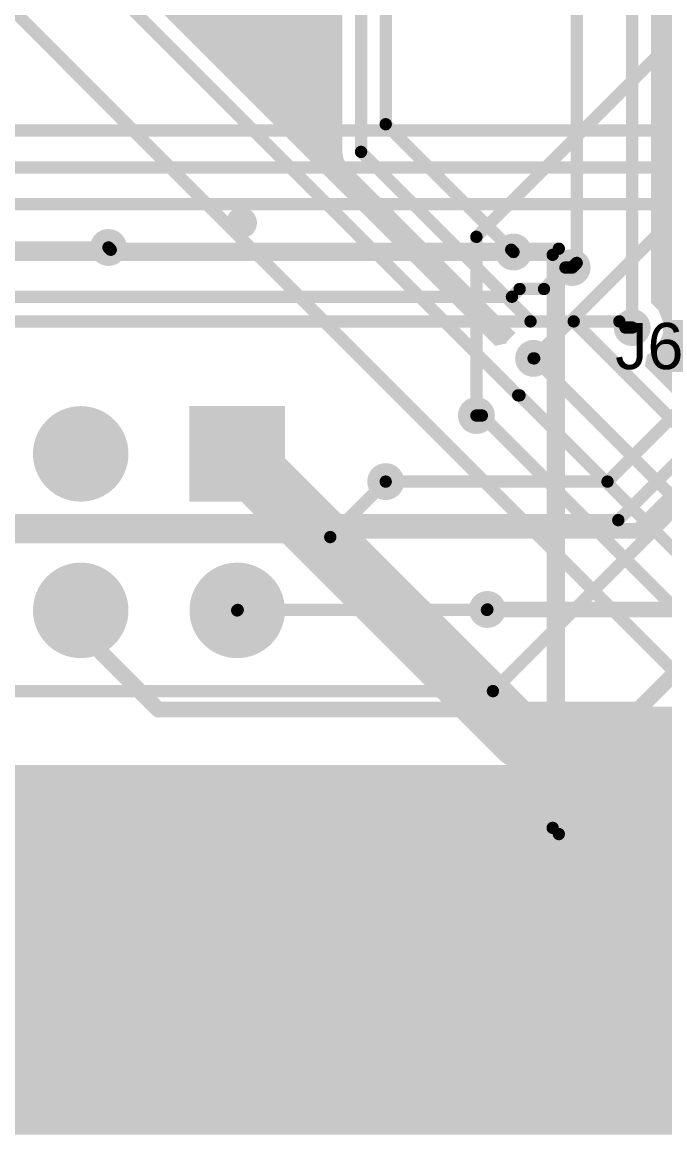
# Model space of a CAD drawing. Header units: inches. Extents: x -3 to 191, y -18 to 93.
# Drawn here: x 31.5 to 41.93, y -3 to 15.05 of the extents above; entities that cross this region are included whole.
import ezdxf

# ---------------------------------------------------------------- set-up
doc = ezdxf.new("R2010")
doc.units = ezdxf.units.IN
for name, color, linetype in [('Bottom Layer', 5, 'Continuous'), ('Bottom Solder', 6, 'Continuous'), ('GND 1', 90, 'Continuous'), ('GND 2', 156, 'Continuous'), ('Mechanical 1', 6, 'Continuous'), ('Multi-Layer', 9, 'Continuous'), ('Pad Holes', 156, 'Continuous'), ('PWR', 16, 'Continuous'), ('Signal L4', 76, 'Continuous'), ('Top 3D Body', 56, 'Continuous'), ('Top Assembly', 216, 'Continuous'), ('Top Courtyard', 56, 'Continuous'), ('Top Layer', 1, 'Continuous'), ('Top Overlay', 2, 'Continuous'), ('Top Solder', 216, 'Continuous'), ('Via Holes', 16, 'Continuous')]:
    doc.layers.add(name, color=color, linetype=linetype)
doc.styles.add('Arial', font='', dxfattribs={"height": 0.2})
doc.styles.get('Arial').set_extended_font_data('Arial')

# ---------------------------------------------------------------- blocks, each defined once
blk = doc.blocks.new('FP_SBH11_PBPC_D08_ST_BK_MFG_321')
at = {"layer": 'Bottom Layer'}
h = blk.add_hatch(color=5, dxfattribs=at)
edge = h.paths.add_edge_path()
edge.add_arc((-8.89, 1.12), 0.775, 0, 360)
h = blk.add_hatch(color=5, dxfattribs=at)
edge = h.paths.add_edge_path()
edge.add_arc((-6.35, 1.12), 0.775, 0, 360)
blk.add_hatch(color=5, dxfattribs=at).paths.add_polyline_path([(-9.665, -0.645), (-8.115, -0.645), (-8.115, -2.195), (-9.665, -2.195)])
h = blk.add_hatch(color=5, dxfattribs=at)
edge = h.paths.add_edge_path()
edge.add_arc((-6.35, -1.42), 0.775, 0, 360)
at = {"layer": 'Bottom Solder'}
h = blk.add_hatch(color=6, dxfattribs=at)
edge = h.paths.add_edge_path()
edge.add_arc((-8.89, 1.12), 0.775, 0, 360)
h = blk.add_hatch(color=6, dxfattribs=at)
edge = h.paths.add_edge_path()
edge.add_arc((-6.35, 1.12), 0.775, 0, 360)
blk.add_hatch(color=6, dxfattribs=at).paths.add_polyline_path([(-9.665, -0.645), (-8.115, -0.645), (-8.115, -2.195), (-9.665, -2.195)])
h = blk.add_hatch(color=6, dxfattribs=at)
edge = h.paths.add_edge_path()
edge.add_arc((-6.35, -1.42), 0.775, 0, 360)
at = {"layer": 'GND 1'}
h = blk.add_hatch(color=90, dxfattribs=at)
edge = h.paths.add_edge_path()
edge.add_arc((-8.89, 1.12), 0.775, 0, 360)
h = blk.add_hatch(color=90, dxfattribs=at)
edge = h.paths.add_edge_path()
edge.add_arc((-6.35, 1.12), 0.775, 0, 360)
blk.add_hatch(color=90, dxfattribs=at).paths.add_polyline_path([(-9.665, -0.645), (-8.115, -0.645), (-8.115, -2.195), (-9.665, -2.195)])
h = blk.add_hatch(color=90, dxfattribs=at)
edge = h.paths.add_edge_path()
edge.add_arc((-6.35, -1.42), 0.775, 0, 360)
at = {"layer": 'GND 2'}
h = blk.add_hatch(color=156, dxfattribs=at)
edge = h.paths.add_edge_path()
edge.add_arc((-8.89, 1.12), 0.775, 0, 360)
h = blk.add_hatch(color=156, dxfattribs=at)
edge = h.paths.add_edge_path()
edge.add_arc((-6.35, 1.12), 0.775, 0, 360)
blk.add_hatch(color=156, dxfattribs=at).paths.add_polyline_path([(-9.665, -0.645), (-8.115, -0.645), (-8.115, -2.195), (-9.665, -2.195)])
h = blk.add_hatch(color=156, dxfattribs=at)
edge = h.paths.add_edge_path()
edge.add_arc((-6.35, -1.42), 0.775, 0, 360)
at = {"layer": 'Multi-Layer'}
h = blk.add_hatch(color=9, dxfattribs=at)
edge = h.paths.add_edge_path()
edge.add_arc((-8.89, 1.12), 0.775, 0, 360)
h = blk.add_hatch(color=9, dxfattribs=at)
edge = h.paths.add_edge_path()
edge.add_arc((-6.35, 1.12), 0.775, 0, 360)
blk.add_hatch(color=9, dxfattribs=at).paths.add_polyline_path([(-9.665, -0.645), (-8.115, -0.645), (-8.115, -2.195), (-9.665, -2.195)])
h = blk.add_hatch(color=9, dxfattribs=at)
edge = h.paths.add_edge_path()
edge.add_arc((-6.35, -1.42), 0.775, 0, 360)
at = {"layer": 'Pad Holes'}
h = blk.add_hatch(color=7, dxfattribs=at)
edge = h.paths.add_edge_path()
edge.add_arc((-8.89, 1.12), 0.5, 0, 360)
h = blk.add_hatch(color=7, dxfattribs=at)
edge = h.paths.add_edge_path()
edge.add_arc((-6.35, 1.12), 0.5, 0, 360)
h = blk.add_hatch(color=7, dxfattribs=at)
edge = h.paths.add_edge_path()
edge.add_arc((-8.89, -1.42), 0.5, 0, 360)
h = blk.add_hatch(color=7, dxfattribs=at)
edge = h.paths.add_edge_path()
edge.add_arc((-6.35, -1.42), 0.5, 0, 360)
at = {"layer": 'PWR'}
h = blk.add_hatch(color=16, dxfattribs=at)
edge = h.paths.add_edge_path()
edge.add_arc((-8.89, 1.12), 0.775, 0, 360)
h = blk.add_hatch(color=16, dxfattribs=at)
edge = h.paths.add_edge_path()
edge.add_arc((-6.35, 1.12), 0.775, 0, 360)
blk.add_hatch(color=16, dxfattribs=at).paths.add_polyline_path([(-9.665, -0.645), (-8.115, -0.645), (-8.115, -2.195), (-9.665, -2.195)])
h = blk.add_hatch(color=16, dxfattribs=at)
edge = h.paths.add_edge_path()
edge.add_arc((-6.35, -1.42), 0.775, 0, 360)
at = {"layer": 'Signal L4'}
h = blk.add_hatch(color=76, dxfattribs=at)
edge = h.paths.add_edge_path()
edge.add_arc((-8.89, 1.12), 0.775, 0, 360)
h = blk.add_hatch(color=76, dxfattribs=at)
edge = h.paths.add_edge_path()
edge.add_arc((-6.35, 1.12), 0.775, 0, 360)
blk.add_hatch(color=76, dxfattribs=at).paths.add_polyline_path([(-9.665, -0.645), (-8.115, -0.645), (-8.115, -2.195), (-9.665, -2.195)])
h = blk.add_hatch(color=76, dxfattribs=at)
edge = h.paths.add_edge_path()
edge.add_arc((-6.35, -1.42), 0.775, 0, 360)
at = {"layer": 'Top Layer'}
h = blk.add_hatch(color=1, dxfattribs=at)
edge = h.paths.add_edge_path()
edge.add_arc((-8.89, 1.12), 0.775, 0, 360)
h = blk.add_hatch(color=1, dxfattribs=at)
edge = h.paths.add_edge_path()
edge.add_arc((-6.35, 1.12), 0.775, 0, 360)
blk.add_hatch(color=1, dxfattribs=at).paths.add_polyline_path([(-9.665, -0.645), (-8.115, -0.645), (-8.115, -2.195), (-9.665, -2.195)])
h = blk.add_hatch(color=1, dxfattribs=at)
edge = h.paths.add_edge_path()
edge.add_arc((-6.35, -1.42), 0.775, 0, 360)
at = {"layer": 'Top Solder'}
h = blk.add_hatch(color=216, dxfattribs=at)
edge = h.paths.add_edge_path()
edge.add_arc((-8.89, 1.12), 0.775, 0, 360)
h = blk.add_hatch(color=216, dxfattribs=at)
edge = h.paths.add_edge_path()
edge.add_arc((-6.35, 1.12), 0.775, 0, 360)
blk.add_hatch(color=216, dxfattribs=at).paths.add_polyline_path([(-9.665, -0.645), (-8.115, -0.645), (-8.115, -2.195), (-9.665, -2.195)])
h = blk.add_hatch(color=216, dxfattribs=at)
edge = h.paths.add_edge_path()
edge.add_arc((-6.35, -1.42), 0.775, 0, 360)
at = {"layer": 'Top 3D Body'}
for points in [[(14.01, 4.65, 0.2, 0.2, 0), (-14.01, 4.65, 0.2, 0.2, 0)], [(-14.01, 4.65, 0.2, 0.2, 0), (-14.01, -4.65, 0.2, 0.2, 0)], [(14.01, -4.65, 0.2, 0.2, 0), (-14.01, -4.65, 0.2, 0.2, 0)]]:
    blk.add_lwpolyline(points, format="xyseb", dxfattribs=at)
for points in [[(-14.06, 4.65, 0.1, 0.1, 1), (-13.96, 4.65, 0.1, 0.1, 1)], [(-14.06, 4.65, 0.1, 0.1, 1), (-13.96, 4.65, 0.1, 0.1, 1)], [(-14.06, -4.65, 0.1, 0.1, 1), (-13.96, -4.65, 0.1, 0.1, 1)], [(-14.06, -4.65, 0.1, 0.1, 1), (-13.96, -4.65, 0.1, 0.1, 1)]]:
    blk.add_lwpolyline(points, format="xyseb", close=True, dxfattribs=at)
at = {"layer": 'Top Assembly'}
for points in [[(14.11, 4.75, 0.2, 0.2, 0), (-14.11, 4.75, 0.2, 0.2, 0)], [(-14.11, 4.75, 0.2, 0.2, 0), (-14.11, -4.75, 0.2, 0.2, 0)], [(14.11, -4.75, 0.2, 0.2, 0), (-14.11, -4.75, 0.2, 0.2, 0)]]:
    blk.add_lwpolyline(points, format="xyseb", dxfattribs=at)
for points in [[(-14.16, 4.75, 0.1, 0.1, 1), (-14.06, 4.75, 0.1, 0.1, 1)], [(-14.16, 4.75, 0.1, 0.1, 1), (-14.06, 4.75, 0.1, 0.1, 1)], [(-14.16, -4.75, 0.1, 0.1, 1), (-14.06, -4.75, 0.1, 0.1, 1)], [(-14.16, -4.75, 0.1, 0.1, 1), (-14.06, -4.75, 0.1, 0.1, 1)]]:
    blk.add_lwpolyline(points, format="xyseb", close=True, dxfattribs=at)
at = {"layer": 'Top Courtyard'}
for points in [[(14.11, 4.75, 0.2, 0.2, 0), (-14.11, 4.75, 0.2, 0.2, 0)], [(-14.11, 4.75, 0.2, 0.2, 0), (-14.11, -4.75, 0.2, 0.2, 0)], [(14.11, -4.75, 0.2, 0.2, 0), (-14.11, -4.75, 0.2, 0.2, 0)]]:
    blk.add_lwpolyline(points, format="xyseb", dxfattribs=at)
for points in [[(-14.16, 4.75, 0.1, 0.1, 1), (-14.06, 4.75, 0.1, 0.1, 1)], [(-14.16, 4.75, 0.1, 0.1, 1), (-14.06, 4.75, 0.1, 0.1, 1)], [(-14.16, -4.75, 0.1, 0.1, 1), (-14.06, -4.75, 0.1, 0.1, 1)], [(-14.16, -4.75, 0.1, 0.1, 1), (-14.06, -4.75, 0.1, 0.1, 1)]]:
    blk.add_lwpolyline(points, format="xyseb", close=True, dxfattribs=at)
at = {"layer": 'Top Overlay'}
for points in [[(14.01, 4.65, 0.2, 0.2, 0), (-14.01, 4.65, 0.2, 0.2, 0)], [(-14.01, 4.65, 0.2, 0.2, 0), (-14.01, -4.65, 0.2, 0.2, 0)], [(14.01, -4.65, 0.2, 0.2, 0), (-14.01, -4.65, 0.2, 0.2, 0)]]:
    blk.add_lwpolyline(points, format="xyseb", dxfattribs=at)
for points in [[(-14.06, 4.65, 0.1, 0.1, 1), (-13.96, 4.65, 0.1, 0.1, 1)], [(-14.06, 4.65, 0.1, 0.1, 1), (-13.96, 4.65, 0.1, 0.1, 1)], [(-14.06, -4.65, 0.1, 0.1, 1), (-13.96, -4.65, 0.1, 0.1, 1)], [(-14.06, -4.65, 0.1, 0.1, 1), (-13.96, -4.65, 0.1, 0.1, 1)], [(-8.835, -5.17, 0.25, 0.25, 1), (-9.085, -5.17, 0.25, 0.25, 1)], [(-9.148, -5.17, 0.125, 0.125, 1), (-9.023, -5.17, 0.125, 0.125, 1)], [(-8.897, -5.17, 0.125, 0.125, 1), (-8.772, -5.17, 0.125, 0.125, 1)]]:
    blk.add_lwpolyline(points, format="xyseb", close=True, dxfattribs=at)

msp = doc.modelspace()

# ---------------------------------------------------------------- hatches: boundary and pattern name
at = {"layer": 'Bottom Layer'}
for points in [[(39.394, 29.985), (39.394, 25.392), (36.784, 22.782), (36.717, 22.683), (36.694, 22.566), (36.694, 22.566), (36.694, 12.951), (36.694, 12.951), (36.717, 12.834), (36.784, 12.735), (39.506, 10.013), (39.376, 9.883), (39.358, 9.841), (39.179, 9.805), (30.306, 18.678), (30.306, 24.072), (30.458, 24.135), (30.517, 24.076), (30.701, 24), (30.899, 24), (31.083, 24.076), (31.224, 24.217), (31.3, 24.401), (31.3, 24.599), (31.224, 24.783), (31.146, 24.862), (31.908, 25.624), (32.078, 25.579), (32.125, 25.466), (32.266, 25.325), (32.449, 25.249), (32.648, 25.249), (32.832, 25.325), (32.973, 25.466), (33.049, 25.649), (33.049, 25.848), (33.029, 25.896), (33.327, 26.194), (36.104, 26.194), (36.206, 26.042), (36.18, 25.979), (36.18, 25.78), (36.256, 25.597), (36.323, 25.529), (36.393, 25.45), (36.323, 25.331), (36.276, 25.283), (36.2, 25.099), (36.2, 24.901), (36.276, 24.717), (36.417, 24.576), (36.601, 24.5), (36.799, 24.5), (36.983, 24.576), (37.124, 24.717), (37.2, 24.901), (37.2, 25.099), (37.124, 25.283), (37.056, 25.351), (37.01, 25.403), (37.037, 25.481), (37.201, 25.562), (37.247, 25.546), (37.317, 25.476), (37.501, 25.4), (37.699, 25.4), (37.883, 25.476), (38.024, 25.617), (38.1, 25.801), (38.1, 25.967), (39.116, 26.984), (39.183, 27.083), (39.206, 27.2), (39.206, 29.928), (39.358, 30.01)], [(187.741, 2.5), (187.741, 2.279), (187.655, 1.846), (187.486, 1.438), (187.241, 1.071), (186.929, 0.759), (186.562, 0.514), (186.154, 0.345), (185.721, 0.259), (2.279, 0.259), (1.846, 0.345), (1.438, 0.514), (1.071, 0.759), (0.759, 1.071), (0.514, 1.438), (0.345, 1.846), (0.259, 2.279), (0.259, 2.5), (0.259, 3), (187.741, 3)]]:
    msp.add_hatch(color=5, dxfattribs=at).paths.add_polyline_path(points)
h = msp.add_hatch(color=5, dxfattribs=at)
h.paths.add_polyline_path([(44.417, 19.376), (44.601, 19.3), (44.799, 19.3), (44.889, 19.337), (45.041, 19.236), (45.041, 19.05), (44.825, 19.05), (44.679, 19.021), (44.555, 18.938), (44.472, 18.814), (44.443, 18.668), (44.443, 17.618), (44.472, 17.472), (44.555, 17.348), (44.679, 17.265), (44.825, 17.236), (46.175, 17.236), (46.321, 17.265), (46.445, 17.348), (46.528, 17.472), (46.548, 17.569), (46.702, 17.569), (46.722, 17.472), (46.805, 17.348), (46.929, 17.265), (47.075, 17.236), (48.425, 17.236), (48.571, 17.265), (48.695, 17.348), (48.778, 17.472), (48.807, 17.618), (48.807, 17.868), (49.421, 17.868), (49.484, 17.716), (48.684, 16.916), (48.617, 16.817), (48.594, 16.7), (48.594, 16.7), (48.594, 14.755), (45.684, 11.845), (45.617, 11.746), (45.594, 11.629), (45.594, 11.629), (45.594, 9.475), (45.476, 9.357), (45.4, 9.174), (45.4, 8.975), (45.476, 8.791), (45.617, 8.65), (45.678, 8.625), (45.713, 8.446), (45.367, 8.1), (45.201, 8.1), (45.017, 8.024), (44.876, 7.883), (44.8, 7.699), (44.8, 7.501), (44.876, 7.317), (45.017, 7.176), (45.201, 7.1), (45.399, 7.1), (45.583, 7.176), (45.724, 7.317), (45.8, 7.501), (45.8, 7.667), (46.716, 8.584), (46.716, 8.584), (46.783, 8.683), (46.806, 8.8), (46.806, 11.536), (49.175, 13.905), (49.344, 13.86), (49.391, 13.746), (49.503, 13.635), (48.684, 12.816), (48.617, 12.717), (48.594, 12.6), (48.594, 12.6), (48.594, 10.301), (48.476, 10.183), (48.4, 9.999), (48.4, 9.801), (48.476, 9.617), (48.617, 9.476), (48.801, 9.4), (48.999, 9.4), (49.183, 9.476), (49.324, 9.617), (49.4, 9.801), (49.4, 9.999), (49.324, 10.183), (49.206, 10.301), (49.206, 12.473), (49.854, 13.122), (50.054, 13.122), (50.054, 13.122), (50.1, 13.084), (50.1, 12.6), (50.894, 12.6), (50.894, 12.052), (50.006, 11.163), (49.912, 11.163), (49.729, 11.087), (49.588, 10.946), (49.512, 10.763), (49.512, 10.564), (49.588, 10.38), (49.729, 10.239), (49.912, 10.163), (50.111, 10.163), (50.295, 10.239), (50.436, 10.38), (50.512, 10.564), (50.512, 10.763), (50.5, 10.792), (51.06, 11.352), (51.236, 11.314), (51.276, 11.217), (51.417, 11.076), (51.418, 10.911), (49.01, 8.503), (48.821, 8.526), (48.75, 8.649), (48.569, 8.83), (48.346, 8.959), (48.098, 9.025), (47.842, 9.025), (47.594, 8.959), (47.371, 8.83), (47.19, 8.649), (47.061, 8.426), (46.995, 8.178), (46.995, 7.922), (47.061, 7.674), (47.19, 7.451), (47.371, 7.27), (47.594, 7.141), (47.842, 7.075), (48.098, 7.075), (48.346, 7.141), (48.569, 7.27), (48.689, 7.39), (48.841, 7.327), (48.841, 6.813), (48.41, 6.382), (48.346, 6.419), (48.098, 6.485), (47.842, 6.485), (47.594, 6.419), (47.371, 6.29), (47.19, 6.109), (47.061, 5.886), (46.995, 5.638), (46.995, 5.382), (47.061, 5.134), (47.19, 4.911), (47.22, 4.881), (47.162, 4.741), (46.343, 4.741), (41.605, 9.479), (41.641, 9.658), (41.683, 9.676), (41.824, 9.817), (41.9, 10.001), (41.9, 10.199), (41.824, 10.383), (41.706, 10.501), (41.706, 18.773), (42.427, 19.494), (44.299, 19.494)])
h.paths.add_polyline_path([(43.599, 19.1), (43.401, 19.1), (43.217, 19.024), (43.076, 18.883), (43, 18.699), (43, 18.501), (43.076, 18.317), (43.217, 18.176), (43.401, 18.1), (43.599, 18.1), (43.783, 18.176), (43.924, 18.317), (44, 18.501), (44, 18.699), (43.924, 18.883), (43.783, 19.024)], flags=0)
h = msp.add_hatch(color=5, dxfattribs=at)
edge = h.paths.add_edge_path()
edge.add_arc((32.9, 11.4), 0.3, 0, 360)
h = msp.add_hatch(color=5, dxfattribs=at)
edge = h.paths.add_edge_path()
edge.add_arc((39.474, 11.326), 0.3, 0, 360)
h = msp.add_hatch(color=5, dxfattribs=at)
edge = h.paths.add_edge_path()
edge.add_arc((40.426, 11.074), 0.3, 0, 360)
h = msp.add_hatch(color=5, dxfattribs=at)
edge = h.paths.add_edge_path()
edge.add_arc((41.4, 10.1), 0.3, 0, 360)
h = msp.add_hatch(color=5, dxfattribs=at)
edge = h.paths.add_edge_path()
edge.add_arc((39.8, 9.6), 0.3, 0, 360)
h = msp.add_hatch(color=5, dxfattribs=at)
edge = h.paths.add_edge_path()
edge.add_arc((38.872, 8.672), 0.3, 0, 360)
h = msp.add_hatch(color=5, dxfattribs=at)
edge = h.paths.add_edge_path()
edge.add_arc((37.4, 7.6), 0.3, 0, 360)
h = msp.add_hatch(color=5, dxfattribs=at)
edge = h.paths.add_edge_path()
edge.add_arc((39.05, 5.525), 0.3, 0, 360)
h = msp.add_hatch(color=5, dxfattribs=at)
edge = h.paths.add_edge_path()
edge.add_arc((32.6, 2.1), 0.3, 0, 360)
h = msp.add_hatch(color=5, dxfattribs=at)
edge = h.paths.add_edge_path()
edge.add_arc((35.6, 2.1), 0.3, 0, 360)
h = msp.add_hatch(color=5, dxfattribs=at)
edge = h.paths.add_edge_path()
edge.add_arc((38.6, 2.1), 0.3, 0, 360)
h = msp.add_hatch(color=5, dxfattribs=at)
edge = h.paths.add_edge_path()
edge.add_arc((41.6, 2.1), 0.3, 0, 360)
h = msp.add_hatch(color=5, dxfattribs=at)
edge = h.paths.add_edge_path()
edge.add_arc((32.6, 0.9), 0.3, 0, 360)
h = msp.add_hatch(color=5, dxfattribs=at)
edge = h.paths.add_edge_path()
edge.add_arc((35.6, 0.9), 0.3, 0, 360)
h = msp.add_hatch(color=5, dxfattribs=at)
edge = h.paths.add_edge_path()
edge.add_arc((38.6, 0.9), 0.3, 0, 360)
h = msp.add_hatch(color=5, dxfattribs=at)
edge = h.paths.add_edge_path()
edge.add_arc((41.6, 0.9), 0.3, 0, 360)
at = {"layer": 'GND 1'}
h = msp.add_hatch(color=90, dxfattribs=at)
edge = h.paths.add_edge_path()
edge.add_arc((32.9, 11.4), 0.3, 0, 360)
h = msp.add_hatch(color=90, dxfattribs=at)
edge = h.paths.add_edge_path()
edge.add_arc((39.474, 11.326), 0.3, 0, 360)
h = msp.add_hatch(color=90, dxfattribs=at)
edge = h.paths.add_edge_path()
edge.add_arc((40.426, 11.074), 0.3, 0, 360)
h = msp.add_hatch(color=90, dxfattribs=at)
edge = h.paths.add_edge_path()
edge.add_arc((41.4, 10.1), 0.3, 0, 360)
h = msp.add_hatch(color=90, dxfattribs=at)
edge = h.paths.add_edge_path()
edge.add_arc((39.8, 9.6), 0.3, 0, 360)
h = msp.add_hatch(color=90, dxfattribs=at)
edge = h.paths.add_edge_path()
edge.add_arc((38.872, 8.672), 0.3, 0, 360)
h = msp.add_hatch(color=90, dxfattribs=at)
edge = h.paths.add_edge_path()
edge.add_arc((37.4, 7.6), 0.3, 0, 360)
h = msp.add_hatch(color=90, dxfattribs=at)
edge = h.paths.add_edge_path()
edge.add_arc((39.05, 5.525), 0.3, 0, 360)
h = msp.add_hatch(color=90, dxfattribs=at)
edge = h.paths.add_edge_path()
edge.add_arc((32.6, 2.1), 0.3, 0, 360)
h = msp.add_hatch(color=90, dxfattribs=at)
edge = h.paths.add_edge_path()
edge.add_arc((35.6, 2.1), 0.3, 0, 360)
h = msp.add_hatch(color=90, dxfattribs=at)
edge = h.paths.add_edge_path()
edge.add_arc((38.6, 2.1), 0.3, 0, 360)
h = msp.add_hatch(color=90, dxfattribs=at)
edge = h.paths.add_edge_path()
edge.add_arc((41.6, 2.1), 0.3, 0, 360)
h = msp.add_hatch(color=90, dxfattribs=at)
edge = h.paths.add_edge_path()
edge.add_arc((32.6, 0.9), 0.3, 0, 360)
h = msp.add_hatch(color=90, dxfattribs=at)
edge = h.paths.add_edge_path()
edge.add_arc((35.6, 0.9), 0.3, 0, 360)
h = msp.add_hatch(color=90, dxfattribs=at)
edge = h.paths.add_edge_path()
edge.add_arc((38.6, 0.9), 0.3, 0, 360)
h = msp.add_hatch(color=90, dxfattribs=at)
edge = h.paths.add_edge_path()
edge.add_arc((41.6, 0.9), 0.3, 0, 360)
at = {"layer": 'GND 2'}
h = msp.add_hatch(color=156, dxfattribs=at)
edge = h.paths.add_edge_path()
edge.add_arc((32.9, 11.4), 0.3, 0, 360)
h = msp.add_hatch(color=156, dxfattribs=at)
edge = h.paths.add_edge_path()
edge.add_arc((39.474, 11.326), 0.3, 0, 360)
h = msp.add_hatch(color=156, dxfattribs=at)
edge = h.paths.add_edge_path()
edge.add_arc((40.426, 11.074), 0.3, 0, 360)
h = msp.add_hatch(color=156, dxfattribs=at)
edge = h.paths.add_edge_path()
edge.add_arc((41.4, 10.1), 0.3, 0, 360)
h = msp.add_hatch(color=156, dxfattribs=at)
edge = h.paths.add_edge_path()
edge.add_arc((39.8, 9.6), 0.3, 0, 360)
h = msp.add_hatch(color=156, dxfattribs=at)
edge = h.paths.add_edge_path()
edge.add_arc((38.872, 8.672), 0.3, 0, 360)
h = msp.add_hatch(color=156, dxfattribs=at)
edge = h.paths.add_edge_path()
edge.add_arc((37.4, 7.6), 0.3, 0, 360)
h = msp.add_hatch(color=156, dxfattribs=at)
edge = h.paths.add_edge_path()
edge.add_arc((39.05, 5.525), 0.3, 0, 360)
h = msp.add_hatch(color=156, dxfattribs=at)
edge = h.paths.add_edge_path()
edge.add_arc((32.6, 2.1), 0.3, 0, 360)
h = msp.add_hatch(color=156, dxfattribs=at)
edge = h.paths.add_edge_path()
edge.add_arc((35.6, 2.1), 0.3, 0, 360)
h = msp.add_hatch(color=156, dxfattribs=at)
edge = h.paths.add_edge_path()
edge.add_arc((38.6, 2.1), 0.3, 0, 360)
h = msp.add_hatch(color=156, dxfattribs=at)
edge = h.paths.add_edge_path()
edge.add_arc((41.6, 2.1), 0.3, 0, 360)
h = msp.add_hatch(color=156, dxfattribs=at)
edge = h.paths.add_edge_path()
edge.add_arc((32.6, 0.9), 0.3, 0, 360)
h = msp.add_hatch(color=156, dxfattribs=at)
edge = h.paths.add_edge_path()
edge.add_arc((35.6, 0.9), 0.3, 0, 360)
h = msp.add_hatch(color=156, dxfattribs=at)
edge = h.paths.add_edge_path()
edge.add_arc((38.6, 0.9), 0.3, 0, 360)
h = msp.add_hatch(color=156, dxfattribs=at)
edge = h.paths.add_edge_path()
edge.add_arc((41.6, 0.9), 0.3, 0, 360)
at = {"layer": 'PWR'}
h = msp.add_hatch(color=16, dxfattribs=at)
edge = h.paths.add_edge_path()
edge.add_arc((32.9, 11.4), 0.3, 0, 360)
h = msp.add_hatch(color=16, dxfattribs=at)
edge = h.paths.add_edge_path()
edge.add_arc((39.474, 11.326), 0.3, 0, 360)
h = msp.add_hatch(color=16, dxfattribs=at)
edge = h.paths.add_edge_path()
edge.add_arc((40.426, 11.074), 0.3, 0, 360)
h = msp.add_hatch(color=16, dxfattribs=at)
edge = h.paths.add_edge_path()
edge.add_arc((41.4, 10.1), 0.3, 0, 360)
h = msp.add_hatch(color=16, dxfattribs=at)
edge = h.paths.add_edge_path()
edge.add_arc((39.8, 9.6), 0.3, 0, 360)
h = msp.add_hatch(color=16, dxfattribs=at)
edge = h.paths.add_edge_path()
edge.add_arc((38.872, 8.672), 0.3, 0, 360)
h = msp.add_hatch(color=16, dxfattribs=at)
edge = h.paths.add_edge_path()
edge.add_arc((37.4, 7.6), 0.3, 0, 360)
h = msp.add_hatch(color=16, dxfattribs=at)
edge = h.paths.add_edge_path()
edge.add_arc((39.05, 5.525), 0.3, 0, 360)
h = msp.add_hatch(color=16, dxfattribs=at)
edge = h.paths.add_edge_path()
edge.add_arc((32.6, 2.1), 0.3, 0, 360)
h = msp.add_hatch(color=16, dxfattribs=at)
edge = h.paths.add_edge_path()
edge.add_arc((35.6, 2.1), 0.3, 0, 360)
h = msp.add_hatch(color=16, dxfattribs=at)
edge = h.paths.add_edge_path()
edge.add_arc((38.6, 2.1), 0.3, 0, 360)
h = msp.add_hatch(color=16, dxfattribs=at)
edge = h.paths.add_edge_path()
edge.add_arc((41.6, 2.1), 0.3, 0, 360)
h = msp.add_hatch(color=16, dxfattribs=at)
edge = h.paths.add_edge_path()
edge.add_arc((32.6, 0.9), 0.3, 0, 360)
h = msp.add_hatch(color=16, dxfattribs=at)
edge = h.paths.add_edge_path()
edge.add_arc((35.6, 0.9), 0.3, 0, 360)
h = msp.add_hatch(color=16, dxfattribs=at)
edge = h.paths.add_edge_path()
edge.add_arc((38.6, 0.9), 0.3, 0, 360)
h = msp.add_hatch(color=16, dxfattribs=at)
edge = h.paths.add_edge_path()
edge.add_arc((41.6, 0.9), 0.3, 0, 360)
at = {"layer": 'Signal L4'}
h = msp.add_hatch(color=76, dxfattribs=at)
edge = h.paths.add_edge_path()
edge.add_arc((32.9, 11.4), 0.3, 0, 360)
h = msp.add_hatch(color=76, dxfattribs=at)
edge = h.paths.add_edge_path()
edge.add_arc((39.474, 11.326), 0.3, 0, 360)
h = msp.add_hatch(color=76, dxfattribs=at)
edge = h.paths.add_edge_path()
edge.add_arc((40.426, 11.074), 0.3, 0, 360)
h = msp.add_hatch(color=76, dxfattribs=at)
edge = h.paths.add_edge_path()
edge.add_arc((41.4, 10.1), 0.3, 0, 360)
h = msp.add_hatch(color=76, dxfattribs=at)
edge = h.paths.add_edge_path()
edge.add_arc((39.8, 9.6), 0.3, 0, 360)
h = msp.add_hatch(color=76, dxfattribs=at)
edge = h.paths.add_edge_path()
edge.add_arc((38.872, 8.672), 0.3, 0, 360)
h = msp.add_hatch(color=76, dxfattribs=at)
edge = h.paths.add_edge_path()
edge.add_arc((37.4, 7.6), 0.3, 0, 360)
h = msp.add_hatch(color=76, dxfattribs=at)
edge = h.paths.add_edge_path()
edge.add_arc((39.05, 5.525), 0.3, 0, 360)
h = msp.add_hatch(color=76, dxfattribs=at)
edge = h.paths.add_edge_path()
edge.add_arc((32.6, 2.1), 0.3, 0, 360)
h = msp.add_hatch(color=76, dxfattribs=at)
edge = h.paths.add_edge_path()
edge.add_arc((35.6, 2.1), 0.3, 0, 360)
h = msp.add_hatch(color=76, dxfattribs=at)
edge = h.paths.add_edge_path()
edge.add_arc((38.6, 2.1), 0.3, 0, 360)
h = msp.add_hatch(color=76, dxfattribs=at)
edge = h.paths.add_edge_path()
edge.add_arc((41.6, 2.1), 0.3, 0, 360)
h = msp.add_hatch(color=76, dxfattribs=at)
edge = h.paths.add_edge_path()
edge.add_arc((32.6, 0.9), 0.3, 0, 360)
h = msp.add_hatch(color=76, dxfattribs=at)
edge = h.paths.add_edge_path()
edge.add_arc((35.6, 0.9), 0.3, 0, 360)
h = msp.add_hatch(color=76, dxfattribs=at)
edge = h.paths.add_edge_path()
edge.add_arc((38.6, 0.9), 0.3, 0, 360)
h = msp.add_hatch(color=76, dxfattribs=at)
edge = h.paths.add_edge_path()
edge.add_arc((41.6, 0.9), 0.3, 0, 360)
at = {"layer": 'Top Layer'}
h = msp.add_hatch(color=1, dxfattribs=at)
edge = h.paths.add_edge_path()
edge.add_arc((32.9, 11.4), 0.3, 0, 360)
h = msp.add_hatch(color=1, dxfattribs=at)
edge = h.paths.add_edge_path()
edge.add_arc((39.474, 11.326), 0.3, 0, 360)
h = msp.add_hatch(color=1, dxfattribs=at)
edge = h.paths.add_edge_path()
edge.add_arc((40.426, 11.074), 0.3, 0, 360)
h = msp.add_hatch(color=1, dxfattribs=at)
edge = h.paths.add_edge_path()
edge.add_arc((41.4, 10.1), 0.3, 0, 360)
h = msp.add_hatch(color=1, dxfattribs=at)
edge = h.paths.add_edge_path()
edge.add_arc((39.8, 9.6), 0.3, 0, 360)
h = msp.add_hatch(color=1, dxfattribs=at)
edge = h.paths.add_edge_path()
edge.add_arc((38.872, 8.672), 0.3, 0, 360)
h = msp.add_hatch(color=1, dxfattribs=at)
edge = h.paths.add_edge_path()
edge.add_arc((37.4, 7.6), 0.3, 0, 360)
h = msp.add_hatch(color=1, dxfattribs=at)
edge = h.paths.add_edge_path()
edge.add_arc((39.05, 5.525), 0.3, 0, 360)
msp.add_hatch(color=1, dxfattribs=at).paths.add_polyline_path([(187.741, 2.5), (187.741, 2.279), (187.655, 1.846), (187.486, 1.438), (187.241, 1.071), (186.929, 0.759), (186.562, 0.514), (186.154, 0.345), (185.721, 0.259), (2.279, 0.259), (1.846, 0.345), (1.438, 0.514), (1.071, 0.759), (0.759, 1.071), (0.514, 1.438), (0.345, 1.846), (0.259, 2.279), (0.259, 2.5), (0.259, 3), (48.064, 3), (48.094, 2.994), (63.54, 2.994), (63.54, 2.994), (63.57, 3), (187.741, 3)])
h = msp.add_hatch(color=1, dxfattribs=at)
edge = h.paths.add_edge_path()
edge.add_arc((32.6, 2.1), 0.3, 0, 360)
h = msp.add_hatch(color=1, dxfattribs=at)
edge = h.paths.add_edge_path()
edge.add_arc((35.6, 2.1), 0.3, 0, 360)
h = msp.add_hatch(color=1, dxfattribs=at)
edge = h.paths.add_edge_path()
edge.add_arc((38.6, 2.1), 0.3, 0, 360)
h = msp.add_hatch(color=1, dxfattribs=at)
edge = h.paths.add_edge_path()
edge.add_arc((41.6, 2.1), 0.3, 0, 360)
h = msp.add_hatch(color=1, dxfattribs=at)
edge = h.paths.add_edge_path()
edge.add_arc((32.6, 0.9), 0.3, 0, 360)
h = msp.add_hatch(color=1, dxfattribs=at)
edge = h.paths.add_edge_path()
edge.add_arc((35.6, 0.9), 0.3, 0, 360)
h = msp.add_hatch(color=1, dxfattribs=at)
edge = h.paths.add_edge_path()
edge.add_arc((38.6, 0.9), 0.3, 0, 360)
h = msp.add_hatch(color=1, dxfattribs=at)
edge = h.paths.add_edge_path()
edge.add_arc((41.6, 0.9), 0.3, 0, 360)
at = {"layer": 'Via Holes'}
h = msp.add_hatch(color=7, dxfattribs=at)
edge = h.paths.add_edge_path()
edge.add_arc((32.9, 11.4), 0.15, 0, 360)
h = msp.add_hatch(color=7, dxfattribs=at)
edge = h.paths.add_edge_path()
edge.add_arc((39.474, 11.326), 0.15, 0, 360)
h = msp.add_hatch(color=7, dxfattribs=at)
edge = h.paths.add_edge_path()
edge.add_arc((40.426, 11.074), 0.15, 0, 360)
h = msp.add_hatch(color=7, dxfattribs=at)
edge = h.paths.add_edge_path()
edge.add_arc((41.4, 10.1), 0.15, 0, 360)
h = msp.add_hatch(color=7, dxfattribs=at)
edge = h.paths.add_edge_path()
edge.add_arc((39.8, 9.6), 0.15, 0, 360)
h = msp.add_hatch(color=7, dxfattribs=at)
edge = h.paths.add_edge_path()
edge.add_arc((38.872, 8.672), 0.15, 0, 360)
h = msp.add_hatch(color=7, dxfattribs=at)
edge = h.paths.add_edge_path()
edge.add_arc((37.4, 7.6), 0.15, 0, 360)
h = msp.add_hatch(color=7, dxfattribs=at)
edge = h.paths.add_edge_path()
edge.add_arc((39.05, 5.525), 0.15, 0, 360)
h = msp.add_hatch(color=7, dxfattribs=at)
edge = h.paths.add_edge_path()
edge.add_arc((32.6, 2.1), 0.15, 0, 360)
h = msp.add_hatch(color=7, dxfattribs=at)
edge = h.paths.add_edge_path()
edge.add_arc((35.6, 2.1), 0.15, 0, 360)
h = msp.add_hatch(color=7, dxfattribs=at)
edge = h.paths.add_edge_path()
edge.add_arc((38.6, 2.1), 0.15, 0, 360)
h = msp.add_hatch(color=7, dxfattribs=at)
edge = h.paths.add_edge_path()
edge.add_arc((41.6, 2.1), 0.15, 0, 360)
h = msp.add_hatch(color=7, dxfattribs=at)
edge = h.paths.add_edge_path()
edge.add_arc((32.6, 0.9), 0.15, 0, 360)
h = msp.add_hatch(color=7, dxfattribs=at)
edge = h.paths.add_edge_path()
edge.add_arc((35.6, 0.9), 0.15, 0, 360)
h = msp.add_hatch(color=7, dxfattribs=at)
edge = h.paths.add_edge_path()
edge.add_arc((38.6, 0.9), 0.15, 0, 360)
h = msp.add_hatch(color=7, dxfattribs=at)
edge = h.paths.add_edge_path()
edge.add_arc((41.6, 0.9), 0.15, 0, 360)

# ---------------------------------------------------------------- linework, layer by layer
at = {"layer": 'Bottom Layer'}
for points in [[(37, 12.951, 0.2, 0.2, 0), (37, 22.566, 0.2, 0.2, 0)], [(37.4, 13.4, 0.2, 0.2, 0), (37.4, 22.4, 0.2, 0.2, 0)], [(40.5, 11.149, 0.2, 0.2, 0), (40.5, 19.7, 0.2, 0.2, 0)], [(41.4, 10.1, 0.2, 0.2, 0), (41.4, 18.9, 0.2, 0.2, 0)], [(30, 18.551, 0.2, 0.2, 0), (39.551, 9, 0.2, 0.2, 0)], [(29.3, 17.3, 0.2, 0.2, 0), (43.2, 3.4, 0.2, 0.2, 0)], [(37.4, 13.4, 0.2, 0.2, 0), (39.474, 11.326, 0.2, 0.2, 0)], [(37, 12.951, 0.2, 0.2, 0), (39.751, 10.2, 0.2, 0.2, 0)], [(23.4, 11.4, 0.2, 0.2, 0), (32.9, 11.4, 0.2, 0.2, 0)], [(40.426, 11.074, 0.2, 0.2, 0), (40.5, 11.149, 0.2, 0.2, 0)], [(39.751, 10.2, 0.2, 0.2, 0), (40.451, 10.2, 0.2, 0.2, 0)], [(40.451, 10.2, 0.2, 0.2, 0), (46.216, 4.435, 0.2, 0.2, 0)], [(39.8, 9.6, 0.2, 0.2, 0), (39.81, 9.6, 0.2, 0.2, 0)], [(39.81, 9.6, 0.2, 0.2, 0), (44.2, 5.21, 0.2, 0.2, 0)], [(39.551, 9, 0.2, 0.2, 0), (39.571, 9, 0.2, 0.2, 0)], [(39.571, 9, 0.2, 0.2, 0), (44.536, 4.035, 0.2, 0.2, 0)], [(38.872, 8.672, 0.2, 0.2, 0), (38.961, 8.672, 0.2, 0.2, 0)], [(38.961, 8.672, 0.2, 0.2, 0), (43.183, 4.45, 0.2, 0.2, 0)], [(36.5, 6.7, 0.2, 0.2, 0), (37.4, 7.6, 0.2, 0.2, 0)], [(23.48, 6.7, 0.2, 0.2, 0), (36.5, 6.7, 0.2, 0.2, 0)], [(34.99, 5.51, 0.2, 0.2, 0), (34.998, 5.517, 0.2, 0.2, 0)], [(34.998, 5.517, 0.2, 0.2, 0), (39.043, 5.517, 0.2, 0.2, 0)], [(39.043, 5.517, 0.2, 0.2, 0), (39.05, 5.525, 0.2, 0.2, 0)]]:
    msp.add_lwpolyline(points, format="xyseb", dxfattribs=at)
for points in [[(37.35, 13.4, 0.1, 0.1, 1), (37.45, 13.4, 0.1, 0.1, 1)], [(37.35, 13.4, 0.1, 0.1, 1), (37.45, 13.4, 0.1, 0.1, 1)], [(36.95, 12.951, 0.1, 0.1, 1), (37.05, 12.951, 0.1, 0.1, 1)], [(36.95, 12.951, 0.1, 0.1, 1), (37.05, 12.951, 0.1, 0.1, 1)], [(32.85, 11.4, 0.1, 0.1, 1), (32.95, 11.4, 0.1, 0.1, 1)], [(39.424, 11.326, 0.1, 0.1, 1), (39.524, 11.326, 0.1, 0.1, 1)], [(40.45, 11.149, 0.1, 0.1, 1), (40.55, 11.149, 0.1, 0.1, 1)], [(40.45, 11.149, 0.1, 0.1, 1), (40.55, 11.149, 0.1, 0.1, 1)], [(40.376, 11.074, 0.1, 0.1, 1), (40.476, 11.074, 0.1, 0.1, 1)], [(39.701, 10.2, 0.1, 0.1, 1), (39.801, 10.2, 0.1, 0.1, 1)], [(39.701, 10.2, 0.1, 0.1, 1), (39.801, 10.2, 0.1, 0.1, 1)], [(40.401, 10.2, 0.1, 0.1, 1), (40.501, 10.2, 0.1, 0.1, 1)], [(40.401, 10.2, 0.1, 0.1, 1), (40.501, 10.2, 0.1, 0.1, 1)], [(41.35, 10.1, 0.1, 0.1, 1), (41.45, 10.1, 0.1, 0.1, 1)], [(39.75, 9.6, 0.1, 0.1, 1), (39.85, 9.6, 0.1, 0.1, 1)], [(39.76, 9.6, 0.1, 0.1, 1), (39.86, 9.6, 0.1, 0.1, 1)], [(39.76, 9.6, 0.1, 0.1, 1), (39.86, 9.6, 0.1, 0.1, 1)], [(39.501, 9, 0.1, 0.1, 1), (39.601, 9, 0.1, 0.1, 1)], [(39.501, 9, 0.1, 0.1, 1), (39.601, 9, 0.1, 0.1, 1)], [(39.521, 9, 0.1, 0.1, 1), (39.621, 9, 0.1, 0.1, 1)], [(39.521, 9, 0.1, 0.1, 1), (39.621, 9, 0.1, 0.1, 1)], [(38.822, 8.672, 0.1, 0.1, 1), (38.922, 8.672, 0.1, 0.1, 1)], [(38.911, 8.672, 0.1, 0.1, 1), (39.011, 8.672, 0.1, 0.1, 1)], [(38.911, 8.672, 0.1, 0.1, 1), (39.011, 8.672, 0.1, 0.1, 1)], [(37.35, 7.6, 0.1, 0.1, 1), (37.45, 7.6, 0.1, 0.1, 1)], [(36.45, 6.7, 0.1, 0.1, 1), (36.55, 6.7, 0.1, 0.1, 1)], [(36.45, 6.7, 0.1, 0.1, 1), (36.55, 6.7, 0.1, 0.1, 1)], [(34.94, 5.51, 0.1, 0.1, 1), (35.04, 5.51, 0.1, 0.1, 1)], [(34.948, 5.517, 0.1, 0.1, 1), (35.048, 5.517, 0.1, 0.1, 1)], [(34.948, 5.517, 0.1, 0.1, 1), (35.048, 5.517, 0.1, 0.1, 1)], [(38.993, 5.517, 0.1, 0.1, 1), (39.092, 5.517, 0.1, 0.1, 1)], [(38.993, 5.517, 0.1, 0.1, 1), (39.092, 5.517, 0.1, 0.1, 1)], [(39, 5.525, 0.1, 0.1, 1), (39.1, 5.525, 0.1, 0.1, 1)]]:
    msp.add_lwpolyline(points, format="xyseb", close=True, dxfattribs=at)
at = {"layer": 'Bottom Solder'}
msp.add_lwpolyline([(4.75, 0, 6, 6, 0), (183.003, 0, 6, 6, 0)], format="xyseb", dxfattribs=at)
at = {"layer": 'Mechanical 1'}
msp.add_lwpolyline([(2.5, 0, 0.254, 0.254, 0), (185.5, 0, 0.254, 0.254, 0)], format="xyseb", dxfattribs=at)
at = {"layer": 'PWR'}
for points in [[(34.99, 8.05, 1, 1, 0), (39.59, 3.45, 1, 1, 0)], [(39.59, 3.45, 1, 1, 0), (72.63, 3.45, 1, 1, 0)]]:
    msp.add_lwpolyline(points, format="xyseb", dxfattribs=at)
for points in [[(34.74, 8.05, 0.5, 0.5, 1), (35.24, 8.05, 0.5, 0.5, 1)], [(39.34, 3.45, 0.5, 0.5, 1), (39.84, 3.45, 0.5, 0.5, 1)], [(39.34, 3.45, 0.5, 0.5, 1), (39.84, 3.45, 0.5, 0.5, 1)]]:
    msp.add_lwpolyline(points, format="xyseb", close=True, dxfattribs=at)
at = {"layer": 'Signal L4'}
for points in [[(24.741, 13.3, 0.2, 0.2, 0), (62.9, 13.3, 0.2, 0.2, 0)], [(27.4, 12.7, 0.2, 0.2, 0), (53.9, 12.7, 0.2, 0.2, 0)], [(19.2, 12.1, 0.2, 0.2, 0), (52.7, 12.1, 0.2, 0.2, 0)], [(32.9, 11.4, 0.2, 0.2, 0), (32.937, 11.363, 0.2, 0.2, 0)], [(32.937, 11.363, 0.2, 0.2, 0), (39.437, 11.363, 0.2, 0.2, 0)], [(39.437, 11.363, 0.2, 0.2, 0), (39.474, 11.326, 0.2, 0.2, 0)], [(39.969, 10.726, 0.2, 0.2, 0), (40.317, 11.074, 0.2, 0.2, 0)], [(40.317, 11.074, 0.2, 0.2, 0), (40.426, 11.074, 0.2, 0.2, 0)], [(19.76, 10.6, 0.2, 0.2, 0), (39.449, 10.6, 0.2, 0.2, 0)], [(39.449, 10.6, 0.2, 0.2, 0), (39.574, 10.726, 0.2, 0.2, 0)], [(39.574, 10.726, 0.2, 0.2, 0), (39.969, 10.726, 0.2, 0.2, 0)], [(21.9, 10.2, 0.2, 0.2, 0), (41.192, 10.2, 0.2, 0.2, 0)], [(41.192, 10.2, 0.2, 0.2, 0), (41.292, 10.1, 0.2, 0.2, 0)], [(41.292, 10.1, 0.2, 0.2, 0), (41.4, 10.1, 0.2, 0.2, 0)], [(41.5, 6.8, 0.254, 0.254, 0), (43, 8.3, 0.254, 0.254, 0)], [(31.2, 6.8, 0.254, 0.254, 0), (41.5, 6.8, 0.254, 0.254, 0)], [(41.5, 3.9, 0.254, 0.254, 0), (44.5, 6.9, 0.254, 0.254, 0)], [(32.45, 5.159, 0.254, 0.254, 0), (32.45, 5.51, 0.254, 0.254, 0)], [(39.05, 5.525, 0.254, 0.254, 0), (42.1, 5.525, 0.254, 0.254, 0)], [(32.45, 5.159, 0.254, 0.254, 0), (33.709, 3.9, 0.254, 0.254, 0)], [(33.709, 3.9, 0.254, 0.254, 0), (41.5, 3.9, 0.254, 0.254, 0)]]:
    msp.add_lwpolyline(points, format="xyseb", dxfattribs=at)
for points in [[(32.85, 11.4, 0.1, 0.1, 1), (32.95, 11.4, 0.1, 0.1, 1)], [(32.887, 11.363, 0.1, 0.1, 1), (32.987, 11.363, 0.1, 0.1, 1)], [(32.887, 11.363, 0.1, 0.1, 1), (32.987, 11.363, 0.1, 0.1, 1)], [(39.387, 11.363, 0.1, 0.1, 1), (39.487, 11.363, 0.1, 0.1, 1)], [(39.387, 11.363, 0.1, 0.1, 1), (39.487, 11.363, 0.1, 0.1, 1)], [(39.424, 11.326, 0.1, 0.1, 1), (39.524, 11.326, 0.1, 0.1, 1)], [(40.267, 11.074, 0.1, 0.1, 1), (40.367, 11.074, 0.1, 0.1, 1)], [(40.267, 11.074, 0.1, 0.1, 1), (40.367, 11.074, 0.1, 0.1, 1)], [(40.376, 11.074, 0.1, 0.1, 1), (40.476, 11.074, 0.1, 0.1, 1)], [(39.399, 10.6, 0.1, 0.1, 1), (39.499, 10.6, 0.1, 0.1, 1)], [(39.399, 10.6, 0.1, 0.1, 1), (39.499, 10.6, 0.1, 0.1, 1)], [(39.524, 10.726, 0.1, 0.1, 1), (39.624, 10.726, 0.1, 0.1, 1)], [(39.524, 10.726, 0.1, 0.1, 1), (39.624, 10.726, 0.1, 0.1, 1)], [(39.919, 10.726, 0.1, 0.1, 1), (40.019, 10.726, 0.1, 0.1, 1)], [(39.919, 10.726, 0.1, 0.1, 1), (40.019, 10.726, 0.1, 0.1, 1)], [(41.142, 10.2, 0.1, 0.1, 1), (41.242, 10.2, 0.1, 0.1, 1)], [(41.142, 10.2, 0.1, 0.1, 1), (41.242, 10.2, 0.1, 0.1, 1)], [(41.242, 10.1, 0.1, 0.1, 1), (41.342, 10.1, 0.1, 0.1, 1)], [(41.242, 10.1, 0.1, 0.1, 1), (41.342, 10.1, 0.1, 0.1, 1)], [(41.35, 10.1, 0.1, 0.1, 1), (41.45, 10.1, 0.1, 0.1, 1)], [(41.436, 6.8, 0.127, 0.127, 1), (41.563, 6.8, 0.127, 0.127, 1)], [(41.436, 6.8, 0.127, 0.127, 1), (41.563, 6.8, 0.127, 0.127, 1)], [(32.387, 5.51, 0.127, 0.127, 1), (32.514, 5.51, 0.127, 0.127, 1)], [(38.987, 5.525, 0.127, 0.127, 1), (39.114, 5.525, 0.127, 0.127, 1)], [(32.387, 5.159, 0.127, 0.127, 1), (32.514, 5.159, 0.127, 0.127, 1)], [(32.387, 5.159, 0.127, 0.127, 1), (32.514, 5.159, 0.127, 0.127, 1)], [(33.646, 3.9, 0.127, 0.127, 1), (33.773, 3.9, 0.127, 0.127, 1)], [(33.646, 3.9, 0.127, 0.127, 1), (33.773, 3.9, 0.127, 0.127, 1)], [(41.436, 3.9, 0.127, 0.127, 1), (41.563, 3.9, 0.127, 0.127, 1)], [(41.436, 3.9, 0.127, 0.127, 1), (41.563, 3.9, 0.127, 0.127, 1)]]:
    msp.add_lwpolyline(points, format="xyseb", close=True, dxfattribs=at)
at = {"layer": 'Top Layer'}
for points in [[(39.8, 9.6, 0.2, 0.2, 0), (47.6, 17.4, 0.2, 0.2, 0)], [(38.872, 11.572, 0.2, 0.2, 0), (43.5, 16.2, 0.2, 0.2, 0)], [(41.175, 6.975, 0.2, 0.2, 0), (49.875, 15.675, 0.2, 0.2, 0)], [(39.14, 4.2, 0.2, 0.2, 0), (49.215, 14.275, 0.2, 0.2, 0)], [(41, 7.6, 0.2, 0.2, 0), (46.5, 13.1, 0.2, 0.2, 0)], [(38.872, 8.672, 0.2, 0.2, 0), (38.872, 11.572, 0.2, 0.2, 0)], [(37.4, 7.6, 0.2, 0.2, 0), (41, 7.6, 0.2, 0.2, 0)], [(26.295, 6.975, 0.2, 0.2, 0), (41.175, 6.975, 0.2, 0.2, 0)], [(28.68, 4.2, 0.2, 0.2, 0), (39.14, 4.2, 0.2, 0.2, 0)]]:
    msp.add_lwpolyline(points, format="xyseb", dxfattribs=at)
for points in [[(38.822, 11.572, 0.1, 0.1, 1), (38.922, 11.572, 0.1, 0.1, 1)], [(38.822, 11.572, 0.1, 0.1, 1), (38.922, 11.572, 0.1, 0.1, 1)], [(39.75, 9.6, 0.1, 0.1, 1), (39.85, 9.6, 0.1, 0.1, 1)], [(38.822, 8.672, 0.1, 0.1, 1), (38.922, 8.672, 0.1, 0.1, 1)], [(37.35, 7.6, 0.1, 0.1, 1), (37.45, 7.6, 0.1, 0.1, 1)], [(40.95, 7.6, 0.1, 0.1, 1), (41.05, 7.6, 0.1, 0.1, 1)], [(40.95, 7.6, 0.1, 0.1, 1), (41.05, 7.6, 0.1, 0.1, 1)], [(41.125, 6.975, 0.1, 0.1, 1), (41.225, 6.975, 0.1, 0.1, 1)], [(41.125, 6.975, 0.1, 0.1, 1), (41.225, 6.975, 0.1, 0.1, 1)], [(39.09, 4.2, 0.1, 0.1, 1), (39.19, 4.2, 0.1, 0.1, 1)], [(39.09, 4.2, 0.1, 0.1, 1), (39.19, 4.2, 0.1, 0.1, 1)]]:
    msp.add_lwpolyline(points, format="xyseb", close=True, dxfattribs=at)
at = {"layer": 'Top Solder'}
msp.add_lwpolyline([(5, 0, 6, 6, 0), (183.003, 0, 6, 6, 0)], format="xyseb", dxfattribs=at)

# ---------------------------------------------------------------- block references
at = {"rotation": 180}
msp.add_blockref('FP_SBH11_PBPC_D08_ST_BK_MFG_321', (26.1, 6.63), dxfattribs=at)

# ---------------------------------------------------------------- texts
at = {"layer": 'Top Overlay', "style": 'Arial'}
msp.add_text('J6', height=0.75, dxfattribs=at).set_placement((41.125, 9.425))

doc.saveas('drawing.dxf')
